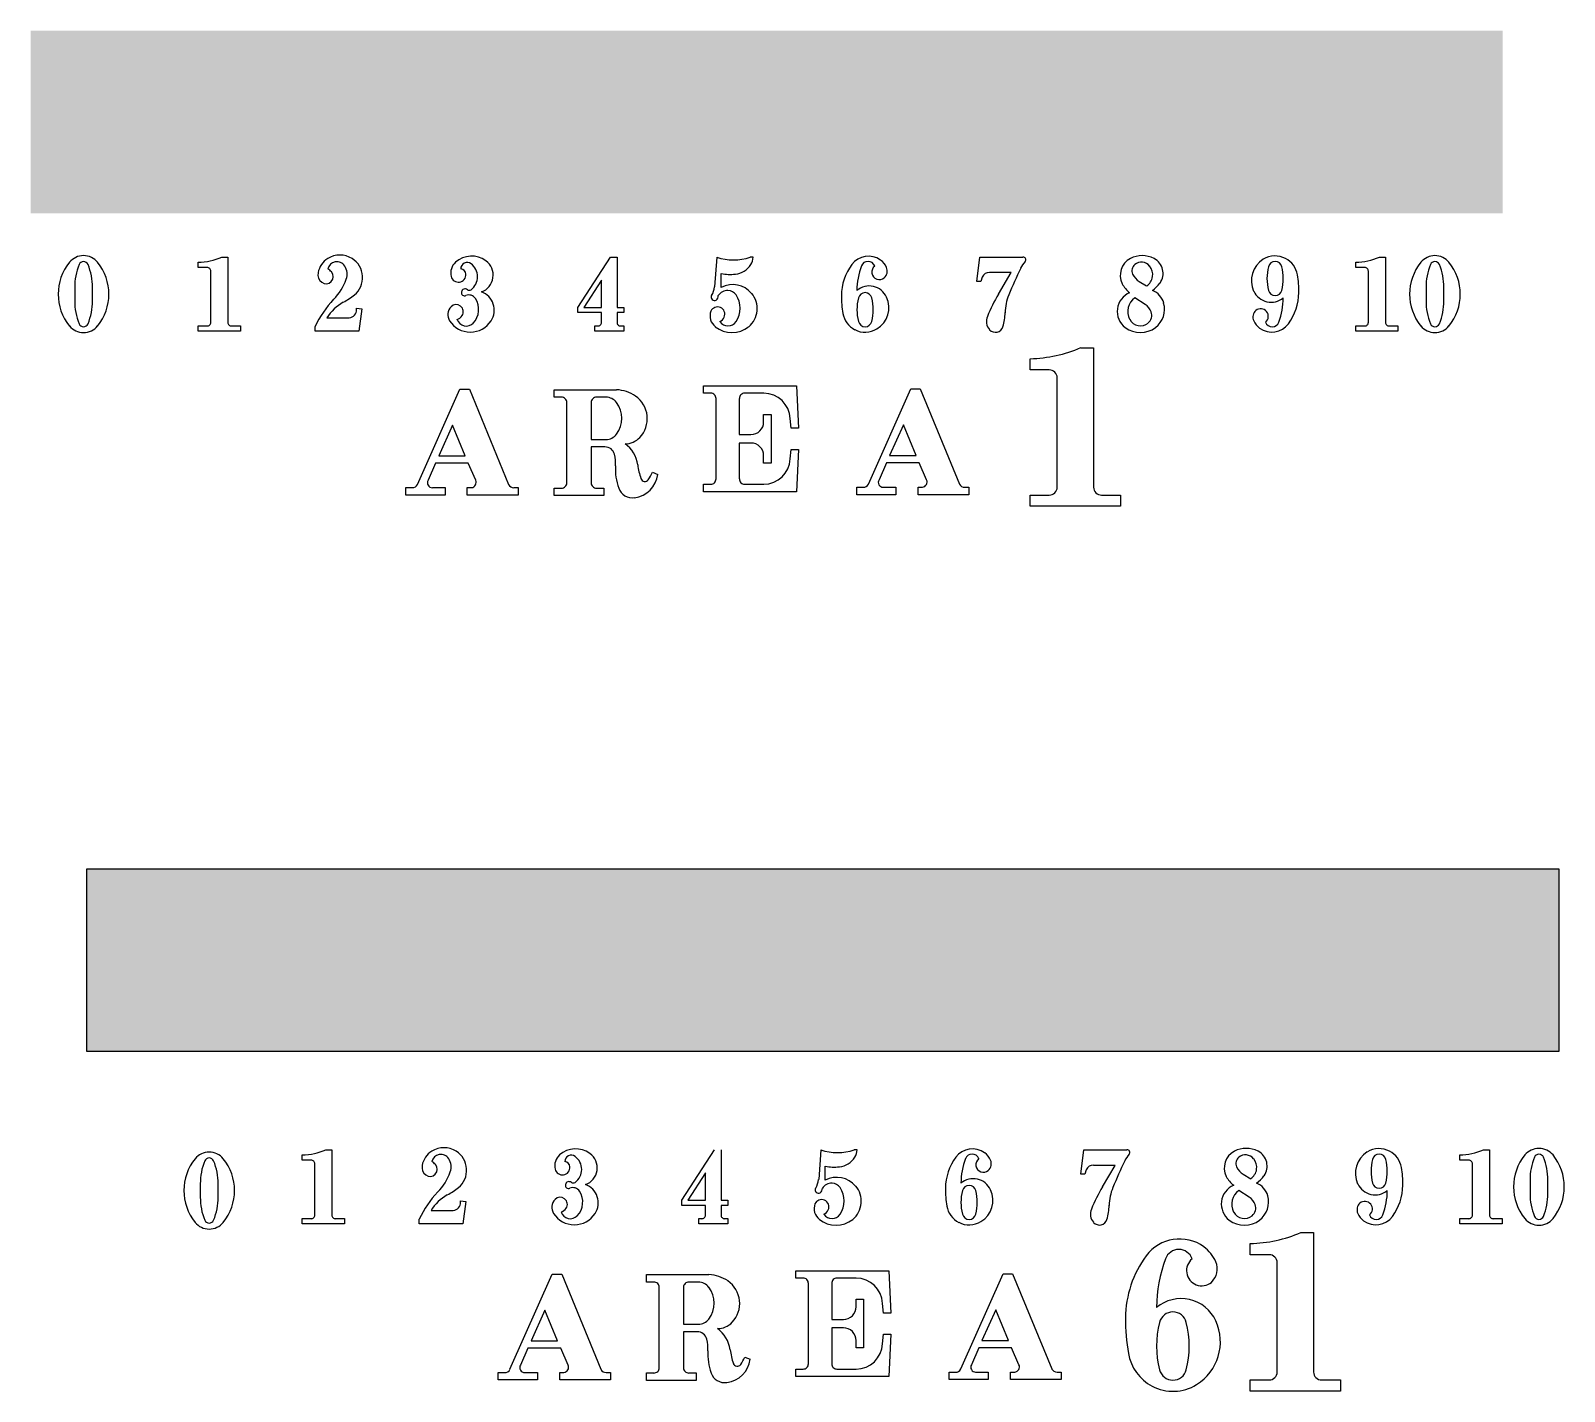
# Model space of a CAD drawing. Extents: x -30826 to 38793, y -30114 to 48793.
# Drawn here: x -8046 to 13697, y 29502 to 48793 of the extents above; entities that cross this region are included whole.
import ezdxf

# ---------------------------------------------------------------- set-up
doc = ezdxf.new("R2010")
doc.units = 13
doc.layers.add('APS_GEOMETRY', color=7, linetype='Continuous')

msp = doc.modelspace()

# ---------------------------------------------------------------- hatches: boundary and pattern name
at = {"true_color": 0xffffff}
h = msp.add_hatch(color=7, dxfattribs=at)
h.dxf.hatch_style = 1
h.paths.add_polyline_path([(12824, 48793), (-8046, 48793), (-8046, 46204), (12824, 46204)])
h = msp.add_hatch(color=7, dxfattribs=at)
h.dxf.hatch_style = 1
h.paths.add_polyline_path([(13621, 36911), (-7249, 36911), (-7249, 34322), (13621, 34322)])

# ---------------------------------------------------------------- linework, layer by layer
msp.add_lwpolyline([(-7249, 36911), (13621, 36911), (13621, 34322), (-7249, 34322)], close=True)
at = {"layer": 'APS_GEOMETRY', "ltscale": 1000}
for p, q in [((-5670, 45435, -140000000), (-5670, 45509, -140000000)), ((-5334, 45582, -140000000), (-5250, 45582, -140000000)), ((-5250, 45582, -140000000), (-5250, 44658, -140000000)), ((-289, 44868, -140000000), (173, 45582, -140000000)), ((173, 45582, -140000000), (267, 45582, -140000000)), ((267, 45582, -140000000), (267, 44868, -140000000)), ((1682, 45582, -140000000), (1651, 45162, -140000000)), ((2197, 45582, -140000000), (2155, 45582, -140000000)), ((5370, 45236, -140000000), (5412, 45582, -140000000)), ((5412, 45582, -140000000), (6021, 45582, -140000000)), ((10741, 45435, -140000000), (10741, 45509, -140000000)), ((11077, 45582, -140000000), (11161, 45582, -140000000)), ((11161, 45582, -140000000), (11161, 44658, -140000000)), ((-5544, 45435, -140000000), (-5670, 45435, -140000000)), ((-5491, 44658, -140000000), (-5491, 45383, -140000000)), ((47, 45257, -140000000), (-205, 44868, -140000000)), ((47, 44868, -140000000), (47, 45257, -140000000)), ((1745, 45152, -140000000), (1745, 45351, -140000000)), ((5423, 45236, -140000000), (5370, 45236, -140000000)), ((5444, 45299, -140000000), (5423, 45236, -140000000)), ((5853, 45362, -140000000), (5549, 45362, -140000000)), ((5675, 45057, -140000000), (5853, 45362, -140000000)), ((7671, 45236, -70000000), (7776, 45173, -70000000)), ((10867, 45435, -140000000), (10741, 45435, -140000000)), ((10919, 44658, -140000000), (10919, 45383, -140000000)), ((-7422, 45152, -140000000), (-7422, 44963, -140000000)), ((-7170, 44963, -140000000), (-7170, 45152, -140000000)), ((11737, 45152, -140000000), (11737, 44963, -140000000)), ((11989, 44963, -140000000), (11989, 45152, -140000000)), ((-3425, 44816, -140000000), (-3425, 44858, -140000000)), ((-3425, 44858, -140000000), (-3351, 44847, -140000000)), ((-3351, 44847, -140000000), (-3393, 44532, -140000000)), ((-289, 44795, -140000000), (-289, 44868, -140000000)), ((47, 44795, -140000000), (-289, 44795, -140000000)), ((-205, 44868, -140000000), (47, 44868, -140000000)), ((47, 44658, -140000000), (47, 44795, -140000000)), ((267, 44868, -140000000), (362, 44868, -140000000)), ((362, 44795, -140000000), (267, 44795, -140000000)), ((267, 44795, -140000000), (267, 44658, -140000000)), ((362, 44868, -140000000), (362, 44795, -140000000)), ((7755, 44910, -70000000), (7608, 45005, -70000000)), ((-5670, 44532, -140000000), (-5670, 44606, -140000000)), ((-5670, 44606, -140000000), (-5544, 44606, -140000000)), ((-5197, 44606, -140000000), (-5071, 44606, -140000000)), ((-5071, 44606, -140000000), (-5071, 44532, -140000000)), ((-4013, 44532, -140000000), (-4013, 44600, -140000000)), ((-3845, 44721, -140000000), (-3551, 44721, -140000000)), ((-48, 44532, -140000000), (-48, 44606, -140000000)), ((-48, 44606, -140000000), (-6, 44606, -140000000)), ((320, 44606, -140000000), (362, 44606, -140000000)), ((362, 44606, -140000000), (362, 44532, -140000000)), ((10741, 44532, -140000000), (10741, 44606, -140000000)), ((10741, 44606, -140000000), (10867, 44606, -140000000)), ((11213, 44606, -140000000), (11339, 44606, -140000000)), ((11339, 44606, -140000000), (11339, 44532, -140000000)), ((-5071, 44532, -140000000), (-5670, 44532, -140000000)), ((-3393, 44532, -140000000), (-4013, 44532, -140000000)), ((362, 44532, -140000000), (-48, 44532, -140000000)), ((11339, 44532, -140000000), (10741, 44532, -140000000)), ((6125, 43983, -140000000), (6125, 44141, -140000000)), ((6844, 44298, -140000000), (7024, 44298, -140000000)), ((7024, 44298, -140000000), (7024, 42320, -140000000)), ((6394, 43983, -140000000), (6125, 43983, -140000000)), ((-2561, 42359, -240000000), (-1961, 43709, -240000000)), ((-1961, 43709, -240000000), (-1826, 43709, -240000000)), ((-1826, 43709, -240000000), (-1271, 42359, -240000000)), ((1491, 43652, -240000000), (1491, 43757, -240000000)), ((1491, 43757, -240000000), (2811, 43757, -240000000)), ((2811, 43757, -240000000), (2841, 43157, -240000000)), ((3832, 42364, -240000000), (4432, 43714, -240000000)), ((4432, 43714, -240000000), (4567, 43714, -240000000)), ((4567, 43714, -240000000), (5122, 42364, -240000000)), ((6507, 42320, -140000000), (6507, 43871, -140000000)), ((-624, 43597, -140000000), (-624, 43702, -140000000)), ((-624, 43702, -140000000), (261, 43702, -140000000)), ((-519, 43597, -140000000), (-624, 43597, -140000000)), ((-444, 42382, -140000000), (-444, 43522, -140000000)), ((-99, 43522, -140000000), (-99, 42997, -140000000)), ((111, 43597, -140000000), (-24, 43597, -140000000)), ((1596, 43652, -240000000), (1491, 43652, -240000000)), ((1671, 42437, -240000000), (1671, 43577, -240000000)), ((2001, 43577, -240000000), (2001, 43067, -240000000)), ((2346, 43652, -240000000), (2076, 43652, -240000000)), ((2346, 43247, -240000000), (2346, 43352, -240000000)), ((2346, 43352, -240000000), (2451, 43352, -240000000)), ((2451, 43352, -240000000), (2451, 42662, -240000000)), ((2736, 43157, -240000000), (2721, 43292, -240000000)), ((-2066, 43199, -240000000), (-2261, 42764, -240000000)), ((-1886, 42764, -240000000), (-2066, 43199, -240000000)), ((2001, 43067, -240000000), (2166, 43067, -240000000)), ((2841, 43157, -240000000), (2736, 43157, -240000000)), ((4327, 43204, -240000000), (4132, 42769, -240000000)), ((4507, 42769, -240000000), (4327, 43204, -240000000)), ((-99, 42997, -140000000), (111, 42997, -140000000)), ((96, 42892, -140000000), (-99, 42892, -140000000)), ((-99, 42892, -140000000), (-99, 42382, -140000000)), ((2166, 42947, -240000000), (2001, 42947, -240000000)), ((2001, 42947, -240000000), (2001, 42437, -240000000)), ((2721, 42722, -240000000), (2736, 42857, -240000000)), ((2736, 42857, -240000000), (2841, 42857, -240000000)), ((2841, 42857, -240000000), (2811, 42257, -240000000)), ((-2306, 42659, -240000000), (-2411, 42419, -240000000)), ((-1841, 42659, -240000000), (-2306, 42659, -240000000)), ((-2261, 42764, -240000000), (-1886, 42764, -240000000)), ((-1736, 42419, -240000000), (-1841, 42659, -240000000)), ((2346, 42662, -240000000), (2346, 42767, -240000000)), ((2451, 42662, -240000000), (2346, 42662, -240000000)), ((4087, 42664, -240000000), (3982, 42424, -240000000)), ((4552, 42664, -240000000), (4087, 42664, -240000000)), ((4132, 42769, -240000000), (4507, 42769, -240000000)), ((4657, 42424, -240000000), (4552, 42664, -240000000)), ((771, 42532, -140000000), (846, 42502, -140000000)), ((-2726, 42209, -240000000), (-2726, 42314, -240000000)), ((-2726, 42314, -240000000), (-2636, 42314, -240000000)), ((-2171, 42209, -240000000), (-2726, 42209, -240000000)), ((-2351, 42314, -240000000), (-2171, 42314, -240000000)), ((-2171, 42314, -240000000), (-2171, 42209, -240000000)), ((-1856, 42209, -240000000), (-1856, 42314, -240000000)), ((-1856, 42314, -240000000), (-1796, 42314, -240000000)), ((-1136, 42209, -240000000), (-1856, 42209, -240000000)), ((-1196, 42314, -240000000), (-1136, 42314, -240000000)), ((-1136, 42314, -240000000), (-1136, 42209, -240000000)), ((-624, 42202, -140000000), (-624, 42307, -140000000)), ((-624, 42307, -140000000), (-519, 42307, -140000000)), ((81, 42202, -140000000), (-624, 42202, -140000000)), ((-24, 42307, -140000000), (81, 42307, -140000000)), ((81, 42307, -140000000), (81, 42202, -140000000)), ((1491, 42257, -240000000), (1491, 42362, -240000000)), ((1491, 42362, -240000000), (1596, 42362, -240000000)), ((2811, 42257, -240000000), (1491, 42257, -240000000)), ((2076, 42362, -240000000), (2346, 42362, -240000000)), ((3667, 42214, -240000000), (3667, 42319, -240000000)), ((3667, 42319, -240000000), (3757, 42319, -240000000)), ((4222, 42214, -240000000), (3667, 42214, -240000000)), ((4042, 42319, -240000000), (4222, 42319, -240000000)), ((4222, 42319, -240000000), (4222, 42214, -240000000)), ((4537, 42214, -240000000), (4537, 42319, -240000000)), ((4537, 42319, -240000000), (4597, 42319, -240000000)), ((5257, 42214, -240000000), (4537, 42214, -240000000)), ((5197, 42319, -240000000), (5257, 42319, -240000000)), ((5257, 42319, -240000000), (5257, 42214, -240000000)), ((6125, 42050, -140000000), (6125, 42208, -140000000)), ((6125, 42208, -140000000), (6394, 42208, -140000000)), ((7136, 42208, -140000000), (7406, 42208, -140000000)), ((7406, 42208, -140000000), (7406, 42050, -140000000)), ((7406, 42050, -140000000), (6125, 42050, -140000000)), ((-4195, 32780), (-4195, 32853)), ((-3859, 32927), (-3775, 32927)), ((-3775, 32927), (-3775, 32003)), ((1186, 32213), (1648, 32927)), ((1742, 32927), (1742, 32213)), ((3157, 32927), (3126, 32507)), ((3672, 32927), (3630, 32927)), ((6845, 32580), (6887, 32927)), ((6887, 32927), (7496, 32927)), ((12216, 32780), (12216, 32853)), ((12552, 32927), (12636, 32927)), ((12636, 32927), (12636, 32003)), ((-4069, 32780), (-4195, 32780)), ((-4016, 32003), (-4016, 32727)), ((3220, 32496), (3220, 32696)), ((6919, 32643), (6898, 32580)), ((7328, 32706), (7024, 32706)), ((7150, 32402), (7328, 32706)), ((12342, 32780), (12216, 32780)), ((12394, 32003), (12394, 32727)), ((-5641, 32443), (-5641, 32254)), ((-5389, 32254), (-5389, 32443)), ((1522, 32601), (1270, 32213)), ((1522, 32213), (1522, 32601)), ((6898, 32580), (6845, 32580)), ((9146, 32580, 70000000), (9251, 32517, 70000000)), ((13212, 32496), (13212, 32307)), ((13464, 32307), (13464, 32496)), ((-1950, 32160), (-1950, 32202)), ((-1950, 32202), (-1877, 32192)), ((-1877, 32192), (-1919, 31877)), ((1186, 32139), (1186, 32213)), ((1270, 32213), (1522, 32213)), ((1742, 32213), (1837, 32213)), ((1837, 32213), (1837, 32139)), ((9230, 32255, 70000000), (9083, 32349, 70000000)), ((-2370, 32066), (-2076, 32066)), ((1522, 32139), (1186, 32139)), ((1522, 32003), (1522, 32139)), ((1837, 32139), (1742, 32139)), ((1742, 32139), (1742, 32003)), ((-4195, 31877), (-4195, 31950)), ((-4195, 31950), (-4069, 31950)), ((-3596, 31877), (-4195, 31877)), ((-3722, 31950), (-3596, 31950)), ((-3596, 31950), (-3596, 31877)), ((-2538, 31877), (-2538, 31944)), ((-1919, 31877), (-2538, 31877)), ((1427, 31877), (1427, 31950)), ((1427, 31950), (1469, 31950)), ((1837, 31877), (1427, 31877)), ((1795, 31950), (1837, 31950)), ((1837, 31950), (1837, 31877)), ((9963, 31753), (10143, 31753)), ((10143, 31753), (10143, 29775)), ((12216, 31877), (12216, 31950)), ((12216, 31950), (12342, 31950)), ((12814, 31877), (12216, 31877)), ((12688, 31950), (12814, 31950)), ((12814, 31950), (12814, 31877)), ((9244, 31438), (9244, 31596)), ((9513, 31438), (9244, 31438)), ((9626, 29775), (9626, 31326)), ((-1251, 29814, -100000000), (-651, 31164, -100000000)), ((-651, 31164, -100000000), (-516, 31164, -100000000)), ((-516, 31164, -100000000), (39, 29814, -100000000)), ((685, 31052), (685, 31157)), ((685, 31157), (1570, 31157)), ((2801, 31107, -100000000), (2801, 31212, -100000000)), ((2801, 31212, -100000000), (4121, 31212, -100000000)), ((2906, 31107, -100000000), (2801, 31107, -100000000)), ((3656, 31107, -100000000), (3386, 31107, -100000000)), ((4121, 31212, -100000000), (4151, 30612, -100000000)), ((5141, 29819, -100000000), (5741, 31169, -100000000)), ((5741, 31169, -100000000), (5876, 31169, -100000000)), ((5876, 31169, -100000000), (6431, 29819, -100000000)), ((790, 31052), (685, 31052)), ((865, 29837), (865, 30977)), ((1210, 30977), (1210, 30452)), ((1420, 31052), (1285, 31052)), ((2981, 29892, -100000000), (2981, 31032, -100000000)), ((3311, 31032, -100000000), (3311, 30522, -100000000)), ((3656, 30702, -100000000), (3656, 30807, -100000000)), ((3656, 30807, -100000000), (3761, 30807, -100000000)), ((3761, 30807, -100000000), (3761, 30117, -100000000)), ((4046, 30612, -100000000), (4031, 30747, -100000000)), ((5636, 30659, -100000000), (5441, 30224, -100000000)), ((5816, 30224, -100000000), (5636, 30659, -100000000)), ((-756, 30654, -100000000), (-951, 30219, -100000000)), ((-576, 30219, -100000000), (-756, 30654, -100000000)), ((1210, 30452), (1420, 30452)), ((3311, 30522, -100000000), (3476, 30522, -100000000)), ((4151, 30612, -100000000), (4046, 30612, -100000000)), ((1405, 30347), (1210, 30347)), ((1210, 30347), (1210, 29837)), ((3476, 30402, -100000000), (3311, 30402, -100000000)), ((3311, 30402, -100000000), (3311, 29892, -100000000)), ((4031, 30177, -100000000), (4046, 30312, -100000000)), ((4046, 30312, -100000000), (4151, 30312, -100000000)), ((4151, 30312, -100000000), (4121, 29712, -100000000)), ((5441, 30224, -100000000), (5816, 30224, -100000000)), ((-996, 30114, -100000000), (-1101, 29874, -100000000)), ((-531, 30114, -100000000), (-996, 30114, -100000000)), ((-951, 30219, -100000000), (-576, 30219, -100000000)), ((-426, 29874, -100000000), (-531, 30114, -100000000)), ((3656, 30117, -100000000), (3656, 30222, -100000000)), ((3761, 30117, -100000000), (3656, 30117, -100000000)), ((5396, 30119, -100000000), (5291, 29879, -100000000)), ((5861, 30119, -100000000), (5396, 30119, -100000000)), ((5966, 29879, -100000000), (5861, 30119, -100000000)), ((2080, 29987), (2155, 29957)), ((2801, 29712, -100000000), (2801, 29817, -100000000)), ((2801, 29817, -100000000), (2906, 29817, -100000000)), ((3386, 29817, -100000000), (3656, 29817, -100000000)), ((-1416, 29664, -100000000), (-1416, 29769, -100000000)), ((-1416, 29769, -100000000), (-1326, 29769, -100000000)), ((-861, 29664, -100000000), (-1416, 29664, -100000000)), ((-1041, 29769, -100000000), (-861, 29769, -100000000)), ((-861, 29769, -100000000), (-861, 29664, -100000000)), ((-546, 29664, -100000000), (-546, 29769, -100000000)), ((-546, 29769, -100000000), (-486, 29769, -100000000)), ((174, 29664, -100000000), (-546, 29664, -100000000)), ((114, 29769, -100000000), (174, 29769, -100000000)), ((174, 29769, -100000000), (174, 29664, -100000000)), ((685, 29657), (685, 29762)), ((685, 29762), (790, 29762)), ((1390, 29657), (685, 29657)), ((1285, 29762), (1390, 29762)), ((1390, 29762), (1390, 29657)), ((4121, 29712, -100000000), (2801, 29712, -100000000)), ((4976, 29669, -100000000), (4976, 29774, -100000000)), ((4976, 29774, -100000000), (5066, 29774, -100000000)), ((5531, 29669, -100000000), (4976, 29669, -100000000)), ((5351, 29774, -100000000), (5531, 29774, -100000000)), ((5531, 29774, -100000000), (5531, 29669, -100000000)), ((5846, 29669, -100000000), (5846, 29774, -100000000)), ((5846, 29774, -100000000), (5906, 29774, -100000000)), ((6566, 29669, -100000000), (5846, 29669, -100000000)), ((6506, 29774, -100000000), (6566, 29774, -100000000)), ((6566, 29774, -100000000), (6566, 29669, -100000000)), ((9244, 29505), (9244, 29663)), ((9244, 29663), (9513, 29663)), ((10255, 29663), (10525, 29663)), ((10525, 29663), (10525, 29505)), ((10525, 29505), (9244, 29505))]:
    msp.add_line(p, q, dxfattribs=at)
for centre, radius, start, end in [((-6939, 45057, -140000000), 717, 140.978, 219.022), ((-7296, 45345, -140000000), 258, 39.4246, 140.5742), ((-6604, 45162, -140000000), 818, 157.3554, 180.7337), ((-7296, 45451, -140000000), 68.1, 22.4033, 157.5972), ((-7988, 45162, -140000000), 818, 359.2637, 22.6421), ((-7654, 45057, -140000000), 717, 320.9786, 39.0222), ((-5695, 46427, -140000000), 918, 271.5435, 293.1341), ((-3669, 45302, -140000000), 308, 122.4778, 168.7585), ((-3661, 45289, -140000000), 323, 57.5159, 122.4861), ((-3705, 45384, -140000000), 133, 32.8971, 166.8312), ((-3771, 45341, -140000000), 212, 339.7593, 32.9212), ((-3658, 45293, -140000000), 318, 309.2954, 57.7117), ((-1887, 45356, -140000000), 204, 131.6561, 193.2898), ((-1794, 45254, -140000000), 342, 53.7708, 131.8132), ((-1857, 45414, -140000000), 92.1, 53.456, 179.6753), ((-1938, 45304, -140000000), 229, 306.5093, 53.4905), ((-1742, 45326, -140000000), 253, 290.0746, 53.6638), ((1918, 46277, -140000000), 734, 251.2211, 288.7777), ((1908, 45647, -140000000), 308, 276.8946, 326.626), ((2009, 45581, -140000000), 187, 326.281, 0.3156), ((4204, 45029, -140000000), 756, 143.6671, 179.4651), ((3831, 45301, -140000000), 295, 54.2129, 143.2789), ((4692, 45103, -140000000), 1024, 159.7935, 179.5949), ((3826, 45421, -140000000), 101, 20.5623, 159.436), ((3988, 45372, -140000000), 108, 129.0946, 309.0946), ((3854, 45334, -140000000), 256, 23.4103, 53.9084), ((6353, 45251, -140000000), 403, 138.2047, 154.4181), ((6025, 45545, -140000000), 37.9, 318.3432, 94.7888), ((7669, 45324, -70000000), 268, 117.5391, 206.6032), ((7713, 45238, -70000000), 365, 62.5665, 117.4358), ((7679, 45389, -70000000), 113, 128.7858, 205.224), ((7703, 45360, -70000000), 150, 39.7575, 128.8194), ((7668, 45334, -70000000), 194, 303.9833, 39.1627), ((7773, 45352, -70000000), 236, 324.5354, 62.7195), ((9617, 45249, -70000000), 357, 121.7716, 204.5865), ((9596, 45284, -70000000), 315, 61.9351, 121.8855), ((10159, 45279, -70000000), 677, 165.6392, 194.3612), ((9598, 45423, -70000000), 97.5, 14.1252, 165.8748), ((9036, 45279, -70000000), 677, 345.639, 14.361), ((9598, 45279, -70000000), 319, 9.4445, 62.6087), ((10716, 46427, -140000000), 918, 271.5435, 293.1341), ((12221, 45057, -140000000), 717, 140.978, 219.022), ((11863, 45345, -140000000), 258, 39.4246, 140.5742), ((12555, 45162, -140000000), 818, 157.3554, 180.7337), ((11863, 45451, -140000000), 68.1, 22.4033, 157.5972), ((11171, 45162, -140000000), 818, 359.2637, 22.6421), ((11505, 45057, -140000000), 717, 320.9786, 39.0222), ((-5544, 45383, -140000000), 52.2, 359.7005, 90.3046), ((-3834, 45336, -140000000), 139, 169.3831, 232.6883), ((-3858, 45306, -140000000), 101, 232.83, 41.4123), ((-3929, 45243, -140000000), 196, 41.4311, 61.2341), ((-4296, 45526, -140000000), 769, 315.223, 340.3853), ((-1982, 45334, -140000000), 107, 193.2578, 3.8034), ((-1954, 45336, -140000000), 78.6, 3.5851, 86.4052), ((1875, 45918, -140000000), 581, 257.0875, 276.8888), ((3967, 45384, -140000000), 131, 312.9406, 22.8714), ((3988, 45372, -140000000), 108, 309.0946410003064, 309.0946429998179), ((5539, 45260, -140000000), 103, 84.3647, 157.5628), ((11905, 42569, -140000000), 6568, 154.2316, 157.8405), ((7795, 45443, -70000000), 241, 204.9714, 239.0062), ((8593, 45094, -70000000), 1341, 359.354, 10.1733), ((10867, 45383, -140000000), 52.2, 359.7005, 90.3046), ((-4090, 45826, -140000000), 1004, 298.2781, 309.0976), ((-1893, 45079, -140000000), 46.2, 167.7312, 292.6446), ((-1887, 45078, -140000000), 53.1, 52.8446, 168.2719), ((-1833, 44934, -140000000), 112, 33.0769, 112.7216), ((-1828, 45156, -140000000), 44, 233.3907, 306.5921), ((-1751, 44830, -140000000), 277, 327.1248, 69.7475), ((1649, 45014, -140000000), 46.4, 151.4036, 298.5935), ((1269, 45220, -140000000), 386, 331.663, 351.464), ((1642, 45027, -140000000), 61.5, 298.4677, 8.4017), ((1837, 44951, -140000000), 159, 89.1721, 147.4334), ((1909, 44844, -140000000), 348, 39.9377, 117.9798), ((1837, 44967, -140000000), 143, 33.9535, 88.824), ((1668, 44858, -140000000), 344, 326.6842, 33.3155), ((1921, 44852, -140000000), 334, 309.6171, 40.2247), ((4789, 45021, -140000000), 1341, 179.354, 190.1733), ((3842, 44903, -140000000), 270, 24.551, 130.0882), ((3784, 44981, -140000000), 97.5, 14.1267, 165.8733), ((3764, 44867, -140000000), 357, 301.7716, 24.5865), ((8094, 43651, -140000000), 2798, 149.8265, 157.0423), ((6456, 44783, -140000000), 687, 157.4358, 179.0267), ((7647, 44813, -70000000), 288, 112.9442, 232.5058), ((7764, 45377, -70000000), 376, 207.2247, 232.3882), ((7581, 45494, -70000000), 474, 305.9917, 324.0003), ((7754, 44857, -70000000), 274, 15.6984, 67.149), ((9539, 45213, -70000000), 270, 204.551, 310.0882), ((9598, 45135, -70000000), 97.5, 194.1267, 345.8733), ((9177, 45086, -70000000), 756, 323.6671, 359.4651), ((-6604, 44952, -140000000), 818, 179.2651, 202.6435), ((-7988, 44952, -140000000), 818, 337.3554, 0.7337), ((-2645, 43945, -140000000), 1517, 136.7663, 154.4031), ((-3325, 44408, -140000000), 607, 118.4204, 148.9166), ((-3546, 44846, -140000000), 125, 267.8483, 345.8915), ((-1973, 44766, -140000000), 159, 134.9731, 213.0136), ((-2014, 44807, -140000000), 102, 327.9947, 134.6889), ((-1975, 44841, -140000000), 281, 316.5861, 33.022), ((1778, 44748, -140000000), 192, 159.3478, 232.545), ((1692, 44773, -140000000), 103, 336.5804, 155.4953), ((4345, 44837, -140000000), 677, 165.639, 194.361), ((3222, 44837, -140000000), 677, 345.6392, 14.3612), ((4965, 44820, -140000000), 805, 343.8223, 358.2399), ((7749, 44810, -70000000), 241, 125.8127, 207.0465), ((7643, 44734, -70000000), 209, 19.8865, 57.4435), ((7706, 44757, -70000000), 142, 310.1014, 20.0305), ((7704, 44843, -70000000), 325, 307.4235, 15.7082), ((9414, 44731, -70000000), 131, 132.9406, 202.8714), ((9393, 44743, -70000000), 108, 309.0946, 129.0946), ((8689, 45013, -70000000), 1024, 339.7935, 359.5949), ((12555, 44952, -140000000), 818, 179.2651, 202.6435), ((11171, 44952, -140000000), 818, 337.3554, 0.7337), ((-7296, 44770, -140000000), 258, 219.4241, 320.5759), ((-7296, 44663, -140000000), 68.1, 202.4119, 337.5881), ((-5544, 44658, -140000000), 52.2, 269.6962, 0.3038), ((-5198, 44658, -140000000), 52.2, 179.7005, 270.3046), ((-1813, 44870, -140000000), 350, 212.9674, 327.0321), ((-2029, 44816, -140000000), 119, 283.2657, 327.8129), ((-1870, 44743, -140000000), 138, 198.0954, 316.2961), ((-6, 44658, -140000000), 52.2, 269.6962, 0.3038), ((319, 44658, -140000000), 52.2, 179.7005, 270.3046), ((1897, 44895, -140000000), 382, 231.782, 308.2179), ((1658, 44798, -140000000), 145, 297.1011, 332.8989), ((1840, 44746, -140000000), 139, 213.6642, 326.3321), ((3784, 44837, -140000000), 319, 189.4445, 242.6087), ((3784, 44693, -140000000), 97.5, 194.1252, 345.8748), ((5682, 44673, -140000000), 178, 156.9767, 221.9468), ((5632, 44627, -140000000), 111, 221.393, 343.6587), ((7687, 44866, -70000000), 354, 232.5892, 307.4089), ((7687, 44779, -70000000), 171, 207.3768, 310.0025), ((9528, 44782, -70000000), 256, 203.4103, 233.9084), ((9550, 44815, -70000000), 295, 234.2129, 323.2789), ((9556, 44695, -70000000), 101, 200.5623, 339.436), ((10867, 44658, -140000000), 52.2, 269.6962, 0.3038), ((11213, 44658, -140000000), 52.2, 179.7005, 270.3046), ((11863, 44770, -140000000), 258, 219.4241, 320.5759), ((11863, 44663, -140000000), 68.1, 202.4119, 337.5881), ((3785, 44832, -140000000), 315, 241.9351, 301.8855), ((6072, 46106, -140000000), 1965, 271.5435, 293.1341), ((6395, 43872, -140000000), 112, 359.7005, 90.3046), ((-519, 43522, -140000000), 74.6, 359.7005, 90.3046), ((-25, 43522, -140000000), 74.6, 89.6962, 180.3038), ((111, 43409, -140000000), 187, 36.8542, 90.016), ((240, 43190, -140000000), 512, 55.4326, 87.6997), ((-42, 43297, -140000000), 377, 323.4016, 36.5992), ((307, 43293, -140000000), 389, 316.7635, 54.9493), ((1596, 43578, -240000000), 74.6, 359.7005, 90.3046), ((2076, 43578, -240000000), 74.6, 89.7005, 180.3046), ((2346, 43277, -240000000), 376, 2.4111, 89.9279), ((111, 43184, -140000000), 187, 269.9817, 323.1466), ((2167, 43246, -240000000), 179, 269.6976, 0.3046), ((97, 42754, -140000000), 138, 13.9112, 90.3447), ((380, 43227, -140000000), 291, 270.0584, 316.3385), ((134, 42585, -140000000), 430, 6.9601, 54.9681), ((2167, 42768, -240000000), 179, 359.6976, 90.3046), ((-282, 42657, -140000000), 529, 356.1892, 14.1987), ((1029, 42573, -140000000), 785, 176.4415, 199.8193), ((1465, 42743, -140000000), 910, 186.6841, 199.3036), ((2346, 42738, -240000000), 376, 270.0732, 357.5892), ((-2351, 42383, -240000000), 69.5, 149.298, 270.1958), ((-1805, 42389, -240000000), 75.2, 276.7681, 23.745), ((465, 42552, -140000000), 384, 277.5887, 352.4102), ((662, 42462, -140000000), 59.8, 199.3956, 324.3413), ((186, 42796, -140000000), 641, 324.8435, 335.6627), ((1596, 42437, -240000000), 74.6, 269.6962, 0.3038), ((2076, 42437, -240000000), 74.6, 179.7005, 270.3046), ((4041, 42389, -240000000), 69.5, 149.298, 270.1958), ((4588, 42394, -240000000), 75.2, 276.7681, 23.745), ((-2631, 42390, -240000000), 76.3, 265.999, 335.9285), ((-1196, 42399, -240000000), 85.4, 208.2196, 269.8559), ((-519, 42381, -140000000), 74.6, 269.6962, 0.3038), ((-25, 42381, -140000000), 74.6, 179.7005, 270.3046), ((487, 42378, -140000000), 208, 200.0155, 278.0566), ((3762, 42395, -240000000), 76.3, 265.999, 335.9285), ((5197, 42404, -240000000), 85.4, 208.2196, 269.8559), ((6395, 42320, -140000000), 112, 269.6962, 0.3038), ((7136, 42320, -140000000), 112, 179.7005, 270.3046), ((-5515, 32636), 258, 39.4246, 140.5742), ((-4220, 33771), 918, 271.5435, 293.1341), ((-2194, 32646), 308, 122.4778, 168.7585), ((-2186, 32633), 323, 57.5159, 122.4861), ((-2230, 32728), 133, 32.8971, 166.8312), ((-2183, 32637), 318, 309.2954, 57.7117), ((-412, 32701), 204, 131.6561, 193.2898), ((-320, 32598), 342, 53.7708, 131.8132), ((-382, 32758), 92.1, 53.456, 179.6753), ((-267, 32670), 253, 290.0746, 53.6638), ((3393, 33621), 734, 251.2211, 288.7777), ((3484, 32926), 187, 326.281, 0.3156), ((5306, 32645), 295, 54.2129, 143.2789), ((5301, 32765), 101, 20.5623, 159.436), ((5329, 32678), 256, 23.4103, 53.9084), ((7828, 32595), 403, 138.2047, 154.4181), ((7499, 32889), 37.9, 318.3432, 94.7888), ((9144, 32668, 70000000), 268, 117.5391, 206.6032), ((9188, 32582, 70000000), 365, 62.5665, 117.4358), ((9177, 32704, 70000000), 150, 39.7575, 128.8194), ((9248, 32696, 70000000), 236, 324.5354, 62.7195), ((11092, 32593, 70000000), 357, 121.7716, 204.5865), ((11071, 32628, 70000000), 315, 61.9351, 121.8855), ((11073, 32767, 70000000), 97.5, 14.1252, 165.8748), ((11073, 32623, 70000000), 319, 9.4445, 62.6087), ((12191, 33771), 918, 271.5435, 293.1341), ((13695, 32402), 717, 140.978, 219.022), ((13338, 32689), 258, 39.4246, 140.5742), ((13338, 32796), 68.1, 22.4033, 157.5972), ((12980, 32402), 717, 320.9786, 39.0222), ((-5157, 32349), 717, 140.978, 219.022), ((-4823, 32454), 818, 157.3554, 180.7336), ((-5515, 32743), 68.1, 22.4033, 157.5972), ((-6207, 32454), 818, 359.2637, 22.6421), ((-5872, 32349), 717, 320.9786, 39.0222), ((-4069, 32727), 52.2, 359.7005, 90.3046), ((-2359, 32680), 139, 169.3831, 232.6883), ((-2383, 32650), 101, 232.83, 41.4123), ((-2454, 32587), 196, 41.4311, 61.2341), ((-2296, 32685), 212, 339.7593, 32.9212), ((-507, 32678), 107, 193.2578, 3.8034), ((-479, 32680), 78.6, 3.5851, 86.4052), ((-463, 32648), 229, 306.5093, 53.4905), ((3350, 33262), 581, 257.0875, 276.8888), ((3383, 32991), 308, 276.8946, 326.626), ((5679, 32374), 756, 143.6671, 179.4651), ((6167, 32447), 1024, 159.7935, 179.5949), ((5463, 32717), 108, 129.0946, 309.0946), ((5442, 32729), 131, 312.9406, 22.8714), ((5463, 32717), 108, 309.0946410000296, 309.0946429998148), ((7014, 32604), 103, 84.3647, 157.5628), ((13380, 29914), 6568, 154.2316, 157.8405), ((9154, 32733, 70000000), 113, 128.7858, 205.224), ((9270, 32787, 70000000), 241, 204.9714, 239.0062), ((9143, 32678, 70000000), 194, 303.9833, 39.1627), ((11634, 32623, 70000000), 677, 165.6392, 194.3612), ((10511, 32623, 70000000), 677, 345.639, 14.361), ((10068, 32439, 70000000), 1341, 359.354, 10.1733), ((12342, 32727), 52.2, 359.7005, 90.3046), ((14030, 32507), 818, 157.3554, 180.7336), ((12646, 32507), 818, 359.2637, 22.6421), ((-2821, 32870), 769, 315.223, 340.3853), ((-419, 32423), 46.2, 167.7312, 292.6446), ((-412, 32422), 53.1, 52.8446, 168.2719), ((-353, 32500), 44, 233.3907, 306.5921), ((-276, 32174), 277, 327.1248, 69.7475), ((2744, 32564), 386, 331.663, 351.464), ((3312, 32295), 159, 89.1721, 147.4334), ((3383, 32188), 348, 39.9377, 117.9798), ((3312, 32311), 143, 33.9535, 88.824), ((3396, 32197), 334, 309.6171, 40.2247), ((5317, 32247), 270, 24.551, 130.0882), ((5259, 32325), 97.5, 14.1267, 165.8733), ((9569, 30995), 2798, 149.8265, 157.0423), ((9122, 32158, 70000000), 288, 112.9442, 232.5058), ((9239, 32721, 70000000), 376, 207.2247, 232.3882), ((9056, 32838, 70000000), 474, 305.9917, 324.0003), ((9229, 32201, 70000000), 274, 15.6984, 67.149), ((11014, 32557, 70000000), 270, 204.551, 310.0882), ((11073, 32479, 70000000), 97.5, 194.1267, 345.8733), ((10652, 32430, 70000000), 756, 323.6671, 359.4651), ((-4823, 32244), 818, 179.2651, 202.6435), ((-6207, 32244), 818, 337.3554, 0.7336), ((-1170, 31289), 1517, 136.7663, 154.4031), ((-1850, 31752), 607, 118.4204, 148.9166), ((-2615, 33170), 1004, 298.2781, 309.0976), ((-498, 32110), 159, 134.9731, 213.0136), ((-539, 32151), 102, 327.9947, 134.6889), ((-358, 32278), 112, 33.0769, 112.7216), ((-500, 32185), 281, 316.5861, 33.022), ((3167, 32117), 103, 336.5804, 155.4953), ((3124, 32358), 46.4, 151.4036, 298.5935), ((3117, 32372), 61.5, 298.4677, 8.4017), ((3143, 32202), 344, 326.6842, 33.3155), ((6264, 32365), 1341, 179.354, 190.1733), ((5820, 32181), 677, 165.639, 194.361), ((4697, 32181), 677, 345.6392, 14.3612), ((5239, 32211), 357, 301.7716, 24.5865), ((7931, 32127), 687, 157.4358, 179.0267), ((9224, 32154, 70000000), 241, 125.8127, 207.0465), ((9118, 32079, 70000000), 209, 19.8865, 57.4435), ((9179, 32188, 70000000), 325, 307.4235, 15.7082), ((10868, 32087, 70000000), 108, 309.0946, 129.0946), ((10164, 32357, 70000000), 1024, 339.7935, 359.5949), ((14030, 32297), 818, 179.2651, 202.6435), ((12646, 32297), 818, 337.3554, 0.7336), ((-4069, 32002), 52.2, 269.6962, 0.3038), ((-3723, 32002), 52.2, 179.7005, 270.3046), ((-2071, 32191), 125, 267.8483, 345.8915), ((-338, 32214), 350, 212.9674, 327.0321), ((-554, 32161), 119, 283.2657, 327.8129), ((-396, 32087), 138, 198.0954, 316.2961), ((1469, 32002), 52.2, 269.6962, 0.3038), ((1794, 32002), 52.2, 179.7005, 270.3046), ((3253, 32092), 192, 159.3478, 232.545), ((3133, 32142), 145, 297.1011, 332.8989), ((3315, 32090), 139, 213.6642, 326.3321), ((5258, 32181), 319, 189.4445, 242.6087), ((5259, 32037), 97.5, 194.1252, 345.8748), ((7156, 32017), 178, 156.9767, 221.9468), ((6440, 32164), 805, 343.8223, 358.2399), ((9162, 32123, 70000000), 171, 207.3768, 310.0025), ((9181, 32101, 70000000), 142, 310.1014, 20.0305), ((10889, 32075, 70000000), 131, 132.9406, 202.8714), ((11003, 32126, 70000000), 256, 203.4103, 233.9084), ((11025, 32159, 70000000), 295, 234.2129, 323.2789), ((11031, 32039, 70000000), 101, 200.5623, 339.436), ((12342, 32002), 52.2, 269.6962, 0.3038), ((12688, 32002), 52.2, 179.7005, 270.3046), ((13338, 32008), 68.1, 202.4119, 337.5881), ((-5515, 32061), 258, 219.4241, 320.5759), ((-5515, 31955), 68.1, 202.4119, 337.5881), ((3372, 32240), 382, 231.782, 308.2179), ((5260, 32176), 315, 241.9351, 301.8855), ((7107, 31971), 111, 221.393, 343.6587), ((9162, 32211, 70000000), 354, 232.5892, 307.4089), ((9191, 33561), 1965, 271.5435, 293.1341), ((13338, 32114), 258, 219.4241, 320.5759), ((8243, 31071, 70000000), 591, 54.2129, 143.2789), ((8287, 31137, 70000000), 511, 23.4103, 53.9084), ((8988, 30528, 70000000), 1513, 143.6671, 179.4651), ((9965, 30675, 70000000), 2048, 159.7935, 179.5949), ((8232, 31311, 70000000), 202, 20.5623, 159.436), ((8557, 31214, 70000000), 216, 129.0946, 309.0946), ((8515, 31238, 70000000), 262, 312.9406, 22.8714), ((9514, 31327), 112, 359.7005, 90.3046), ((1550, 30645), 512, 55.4326, 87.6997), ((2906, 31033, -100000000), 74.6, 359.7005, 90.3046), ((3385, 31033, -100000000), 74.6, 89.7005, 180.3046), ((3655, 30732, -100000000), 376, 2.4111, 89.9279), ((791, 30977), 74.6, 359.7005, 90.3046), ((1285, 30977), 74.6, 89.6962, 180.3038), ((1420, 30864), 187, 36.8542, 90.016), ((1267, 30752), 377, 323.4016, 36.5992), ((1617, 30748), 389, 316.7635, 54.9493), ((8557, 31214, 70000000), 216, 309.0946410000298, 309.0946429998396), ((3477, 30701, -100000000), 179, 269.6976, 0.3046), ((8265, 30276, 70000000), 541, 24.551, 130.0882), ((1420, 30639), 187, 269.9817, 323.1466), ((1690, 30682), 291, 270.0584, 316.3385), ((10158, 30512, 70000000), 2682, 179.354, 190.1733), ((9271, 30143, 70000000), 1355, 165.639, 194.361), ((8148, 30432, 70000000), 195, 14.1267, 165.8733), ((7024, 30143, 70000000), 1355, 345.6392, 14.3612), ((8108, 30204, 70000000), 713, 301.7716, 24.5865), ((1406, 30209), 138, 13.9112, 90.3447), ((1027, 30112), 529, 356.1892, 14.1987), ((1443, 30040), 430, 6.9601, 54.9681), ((3477, 30223, -100000000), 179, 359.6976, 90.3046), ((2339, 30028), 785, 176.4415, 199.8193), ((2775, 30198), 910, 186.6841, 199.3036), ((3655, 30193, -100000000), 376, 270.0732, 357.5892), ((8147, 30143, 70000000), 638, 189.4445, 242.6087), ((-1321, 29845, -100000000), 76.3, 265.999, 335.9285), ((-1042, 29838, -100000000), 69.5, 149.298, 270.1958), ((-495, 29844, -100000000), 75.2, 276.7681, 23.745), ((114, 29854, -100000000), 85.4, 208.2196, 269.8559), ((791, 29836), 74.6, 269.6962, 0.3038), ((1285, 29836), 74.6, 179.7005, 270.3046), ((1775, 30007), 384, 277.5887, 352.4102), ((1972, 29917), 59.8, 199.3956, 324.3413), ((1496, 30251), 641, 324.8435, 335.6627), ((2906, 29892, -100000000), 74.6, 269.6962, 0.3038), ((3385, 29892, -100000000), 74.6, 179.7005, 270.3046), ((5071, 29850, -100000000), 76.3, 265.999, 335.9285), ((5351, 29844, -100000000), 69.5, 149.298, 270.1958), ((5897, 29849, -100000000), 75.2, 276.7681, 23.745), ((6506, 29859, -100000000), 85.4, 208.2196, 269.8559), ((8148, 29855, 70000000), 195, 194.1252, 345.8748), ((1796, 29833), 208, 200.0155, 278.0566), ((8150, 30133, 70000000), 631, 241.9351, 301.8855), ((9514, 29775), 112, 269.6962, 0.3038), ((10255, 29775), 112, 179.7005, 270.3046)]:
    msp.add_arc(centre, radius, start, end, dxfattribs=at)

doc.saveas('drawing.dxf')
